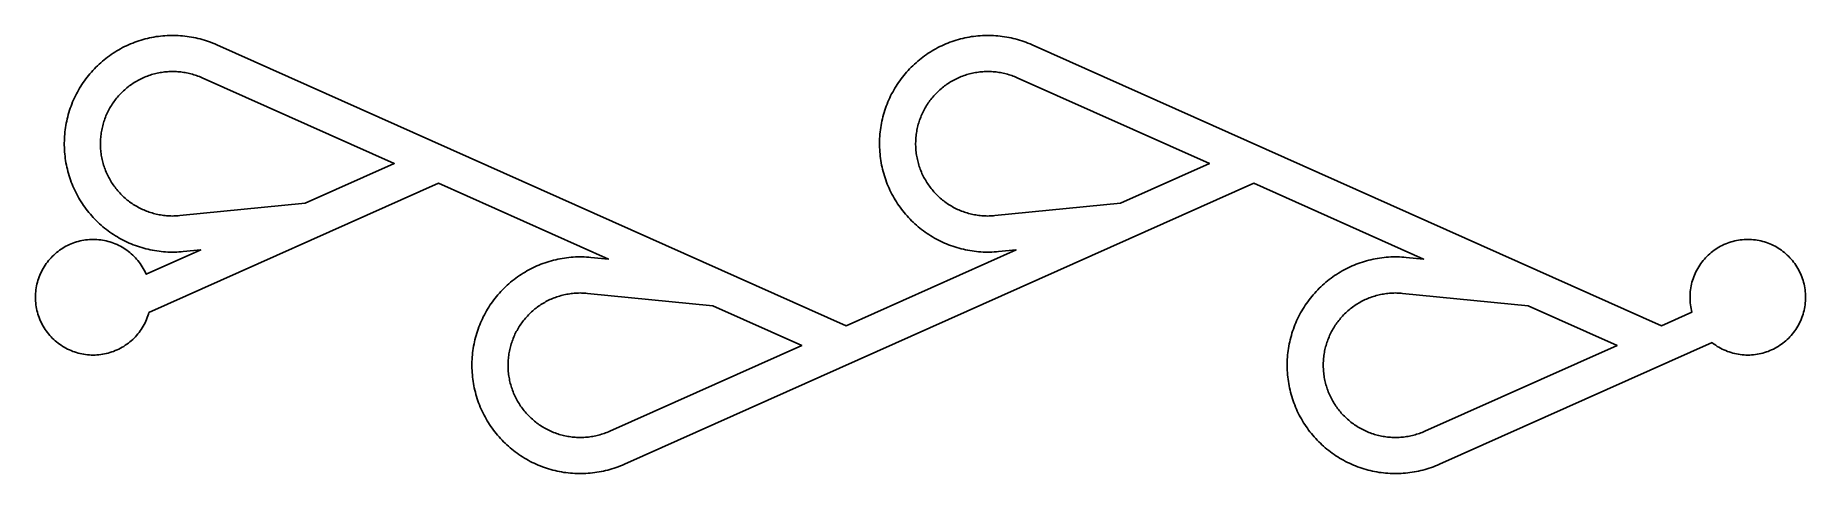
# Model space of a CAD drawing. Header units: millimetres. Extents: x -3.4 to 45.6, y -4.9 to 7.2.
import ezdxf

# ---------------------------------------------------------------- set-up
doc = ezdxf.new("R2010")
doc.units = ezdxf.units.MM

msp = doc.modelspace()

# ---------------------------------------------------------------- linework, layer by layer
for points in [[(-0.233955, -0.464455), (-0.249972, -0.514303), (-0.26761, -0.5636), (-0.286853, -0.612293), (-0.307678, -0.660331), (-0.330063, -0.707662), (-0.353986, -0.754235), (-0.379419, -0.8), (-0.406336, -0.844909), (-0.434708, -0.888912), (-0.464505, -0.931964), (-0.495695, -0.974018), (-0.528243, -1.015029), (-0.562116, -1.054953), (-0.597277, -1.093748), (-0.633689, -1.131371), (-0.671312, -1.167783), (-0.710107, -1.202944), (-0.750031, -1.236817), (-0.791042, -1.269365), (-0.833096, -1.300555), (-0.876147, -1.330351), (-0.920151, -1.358723), (-0.96506, -1.385641), (-1.010825, -1.411074), (-1.057398, -1.434996), (-1.104729, -1.457382), (-1.152766, -1.478207), (-1.20146, -1.497449), (-1.250757, -1.515088), (-1.300604, -1.531105), (-1.350949, -1.545481), (-1.401738, -1.558203), (-1.452915, -1.569256), (-1.504427, -1.578629), (-1.556218, -1.586312), (-1.608232, -1.592296), (-1.660415, -1.596574), (-1.712709, -1.599143), (-1.76506, -1.6), (-1.81741, -1.599143), (-1.869705, -1.596574), (-1.921887, -1.592296), (-1.973902, -1.586312), (-2.025693, -1.578629), (-2.077204, -1.569256), (-2.128382, -1.558203), (-2.17917, -1.545481), (-2.229515, -1.531105), (-2.279363, -1.515088), (-2.32866, -1.497449), (-2.377353, -1.478207), (-2.425391, -1.457382), (-2.472722, -1.434996), (-2.519295, -1.411074), (-2.56506, -1.385641), (-2.609968, -1.358723), (-2.653972, -1.330351), (-2.697024, -1.300555), (-2.739078, -1.269365), (-2.780089, -1.236817), (-2.820013, -1.202944), (-2.858808, -1.167783), (-2.896431, -1.131371), (-2.932842, -1.093748), (-2.968004, -1.054953), (-3.001877, -1.015029), (-3.034425, -0.974018), (-3.065615, -0.931964), (-3.095411, -0.888912), (-3.123783, -0.844909), (-3.1507, -0.8), (-3.176134, -0.754235), (-3.200056, -0.707662), (-3.222442, -0.660331), (-3.243267, -0.612293), (-3.262509, -0.5636), (-3.280148, -0.514303), (-3.296164, -0.464455), (-3.310541, -0.41411), (-3.323263, -0.363322), (-3.334316, -0.312145), (-3.343689, -0.260633), (-3.351372, -0.208842), (-3.357355, -0.156827), (-3.361634, -0.104645), (-3.364203, -0.052351), (-3.36506, 0), (-3.364203, 0.052351), (-3.361634, 0.104645), (-3.357355, 0.156827), (-3.351372, 0.208842), (-3.343689, 0.260633), (-3.334316, 0.312145), (-3.323263, 0.363322), (-3.310541, 0.41411), (-3.296164, 0.464455), (-3.280148, 0.514303), (-3.262509, 0.5636), (-3.243267, 0.612293), (-3.222442, 0.660331), (-3.200056, 0.707662), (-3.176134, 0.754235), (-3.1507, 0.8), (-3.123783, 0.844909), (-3.095411, 0.888912), (-3.065615, 0.931964), (-3.034425, 0.974018), (-3.001877, 1.015029), (-2.968004, 1.054953), (-2.932842, 1.093748), (-2.896431, 1.131371), (-2.858808, 1.167783), (-2.820013, 1.202944), (-2.780089, 1.236817), (-2.739078, 1.269365), (-2.697024, 1.300555), (-2.653972, 1.330351), (-2.609968, 1.358723), (-2.56506, 1.385641), (-2.519295, 1.411074), (-2.472722, 1.434996), (-2.425391, 1.457382), (-2.377353, 1.478207), (-2.32866, 1.497449), (-2.279363, 1.515088), (-2.229515, 1.531105), (-2.17917, 1.545481), (-2.128382, 1.558203), (-2.077204, 1.569256), (-2.025693, 1.578629), (-1.973902, 1.586312), (-1.921887, 1.592296), (-1.869705, 1.596574), (-1.81741, 1.599143), (-1.76506, 1.6), (-1.712709, 1.599143), (-1.660415, 1.596574), (-1.608232, 1.592296), (-1.556218, 1.586312), (-1.504427, 1.578629), (-1.452915, 1.569256), (-1.401738, 1.558203), (-1.350949, 1.545481), (-1.300604, 1.531105), (-1.250757, 1.515088), (-1.20146, 1.497449), (-1.152766, 1.478207), (-1.104729, 1.457382), (-1.057398, 1.434996), (-1.010825, 1.411074), (-0.96506, 1.385641), (-0.920151, 1.358723), (-0.876147, 1.330351), (-0.833096, 1.300555), (-0.791042, 1.269365), (-0.750031, 1.236817), (-0.710107, 1.202944), (-0.671312, 1.167783), (-0.633689, 1.131371), (-0.597277, 1.093748), (-0.562116, 1.054953), (-0.528243, 1.015029), (-0.495695, 0.974018), (-0.464505, 0.931964), (-0.434708, 0.888912), (-0.406336, 0.844909), (-0.379419, 0.8), (-0.353986, 0.754235), (-0.330063, 0.707662), (-0.307678, 0.660331), (-0.297881, 0.637732), (1.213932, 1.312416), (0.730603, 1.264536), (0.669502, 1.259113), (0.608303, 1.254941), (0.547031, 1.252021), (0.485713, 1.250355), (0.424373, 1.249942), (0.363038, 1.250783), (0.301732, 1.252879), (0.240483, 1.256227), (0.179314, 1.260828), (0.118253, 1.266677), (0.057324, 1.273774), (-0.003448, 1.282116), (-0.064036, 1.291698), (-0.124415, 1.302517), (-0.184561, 1.314568), (-0.244448, 1.327846), (-0.30405, 1.342346), (-0.363344, 1.358062), (-0.422304, 1.374986), (-0.480906, 1.393113), (-0.539125, 1.412434), (-0.596937, 1.432941), (-0.654317, 1.454626), (-0.711242, 1.47748), (-0.767687, 1.501493), (-0.82363, 1.526655), (-0.879047, 1.552955), (-0.933915, 1.580383), (-0.98821, 1.608927), (-1.04191, 1.638575), (-1.094993, 1.669315), (-1.147436, 1.701134), (-1.199218, 1.734019), (-1.250317, 1.767955), (-1.300711, 1.802929), (-1.350379, 1.838926), (-1.399301, 1.875931), (-1.447456, 1.913928), (-1.494824, 1.952903), (-1.541386, 1.992837), (-1.587121, 2.033715), (-1.632011, 2.07552), (-1.676037, 2.118234), (-1.71918, 2.161839), (-1.761422, 2.206317), (-1.802747, 2.251649), (-1.843136, 2.297817), (-1.882572, 2.344801), (-1.92104, 2.392582), (-1.958523, 2.441139), (-1.995005, 2.490452), (-2.030471, 2.540501), (-2.064906, 2.591264), (-2.098297, 2.642721), (-2.130628, 2.69485), (-2.161887, 2.747629), (-2.19206, 2.801036), (-2.221134, 2.855049), (-2.249099, 2.909645), (-2.275941, 2.964801), (-2.30165, 3.020495), (-2.326215, 3.076703), (-2.349625, 3.133401), (-2.371872, 3.190566), (-2.392944, 3.248174), (-2.412835, 3.306201), (-2.431535, 3.364622), (-2.449037, 3.423413), (-2.465333, 3.48255), (-2.480416, 3.542008), (-2.494281, 3.601762), (-2.506921, 3.661786), (-2.518331, 3.722057), (-2.528506, 3.782548), (-2.537443, 3.843235), (-2.545137, 3.904092), (-2.551585, 3.965093), (-2.556784, 4.026213), (-2.560732, 4.087427), (-2.563429, 4.148709), (-2.564871, 4.210033), (-2.56506, 4.271374), (-2.563994, 4.332706), (-2.561675, 4.394003), (-2.558102, 4.45524), (-2.553279, 4.516391), (-2.547206, 4.577431), (-2.539886, 4.638334), (-2.531323, 4.699074), (-2.52152, 4.759627), (-2.51048, 4.819967), (-2.49821, 4.880068), (-2.484713, 4.939906), (-2.469995, 4.999455), (-2.454063, 5.058691), (-2.436923, 5.117589), (-2.418582, 5.176124), (-2.399049, 5.234272), (-2.37833, 5.292008), (-2.356436, 5.349309), (-2.333374, 5.40615), (-2.309155, 5.462508), (-2.283789, 5.518358), (-2.257287, 5.573679), (-2.229658, 5.628446), (-2.200916, 5.682636), (-2.171072, 5.736228), (-2.140138, 5.789198), (-2.108128, 5.841525), (-2.075055, 5.893186), (-2.040932, 5.94416), (-2.005774, 5.994426), (-1.969596, 6.043962), (-1.932412, 6.092749), (-1.894239, 6.140765), (-1.855092, 6.18799), (-1.814988, 6.234406), (-1.773943, 6.279991), (-1.731974, 6.324728), (-1.6891, 6.368597), (-1.645338, 6.411581), (-1.600706, 6.453661), (-1.555223, 6.494819), (-1.508907, 6.535039), (-1.46178, 6.574304), (-1.413859, 6.612597), (-1.365165, 6.649902), (-1.315719, 6.686204), (-1.265541, 6.721487), (-1.214652, 6.755736), (-1.163074, 6.788939), (-1.110827, 6.821079), (-1.057934, 6.852145), (-1.004417, 6.882123), (-0.950298, 6.911), (-0.8956, 6.938765), (-0.840346, 6.965405), (-0.784559, 6.99091), (-0.728262, 7.01527), (-0.671479, 7.038473), (-0.614233, 7.06051), (-0.556548, 7.081372), (-0.498449, 7.101051), (-0.43996, 7.119537), (-0.381105, 7.136824), (-0.321909, 7.152904), (-0.262397, 7.16777), (-0.202593, 7.181416), (-0.142522, 7.193837), (-0.08221, 7.205027), (-0.021682, 7.214981), (0.039037, 7.223696), (0.099921, 7.231167), (0.160946, 7.237392), (0.222085, 7.242368), (0.283312, 7.246093), (0.344604, 7.248565), (0.405933, 7.249784), (0.467274, 7.249748), (0.528601, 7.248459), (0.58989, 7.245915), (0.651113, 7.242119), (0.712247, 7.237072), (0.773264, 7.230777), (0.834139, 7.223235), (0.894848, 7.214449), (0.955365, 7.204425), (1.015664, 7.193165), (1.07572, 7.180675), (1.135508, 7.166959), (1.195003, 7.152024), (1.25418, 7.135876), (1.313015, 7.118521), (1.371483, 7.099966), (1.429559, 7.080221), (1.487219, 7.059291), (1.544439, 7.037188), (1.601196, 7.013919), (1.657465, 6.989494), (19.08222, -0.786734), (23.785937, 1.312416), (23.302608, 1.264536), (23.241507, 1.259113), (23.180308, 1.254941), (23.119036, 1.252021), (23.057718, 1.250355), (22.996378, 1.249942), (22.935043, 1.250783), (22.873737, 1.252879), (22.812488, 1.256227), (22.751319, 1.260828), (22.690258, 1.266677), (22.629328, 1.273774), (22.568557, 1.282116), (22.507969, 1.291698), (22.447589, 1.302517), (22.387444, 1.314568), (22.327557, 1.327846), (22.267954, 1.342346), (22.20866, 1.358062), (22.1497, 1.374986), (22.091099, 1.393113), (22.03288, 1.412434), (21.975068, 1.432941), (21.917688, 1.454626), (21.860763, 1.47748), (21.804317, 1.501493), (21.748374, 1.526655), (21.692958, 1.552955), (21.63809, 1.580383), (21.583795, 1.608927), (21.530095, 1.638575), (21.477012, 1.669315), (21.424568, 1.701134), (21.372787, 1.734019), (21.321688, 1.767955), (21.271294, 1.802929), (21.221626, 1.838926), (21.172704, 1.875931), (21.124549, 1.913928), (21.07718, 1.952903), (21.030619, 1.992837), (20.984884, 2.033715), (20.939994, 2.07552), (20.895968, 2.118234), (20.852825, 2.161839), (20.810582, 2.206317), (20.769258, 2.251649), (20.728869, 2.297817), (20.689432, 2.344801), (20.650965, 2.392582), (20.613482, 2.441139), (20.577, 2.490452), (20.541534, 2.540501), (20.507098, 2.591264), (20.473708, 2.642721), (20.441377, 2.69485), (20.410118, 2.747629), (20.379945, 2.801036), (20.35087, 2.855049), (20.322906, 2.909645), (20.296064, 2.964801), (20.270355, 3.020495), (20.24579, 3.076703), (20.222379, 3.133401), (20.200133, 3.190566), (20.17906, 3.248174), (20.15917, 3.306201), (20.14047, 3.364622), (20.122968, 3.423413), (20.106672, 3.48255), (20.091588, 3.542008), (20.077724, 3.601762), (20.065084, 3.661786), (20.053674, 3.722057), (20.043498, 3.782548), (20.034562, 3.843235), (20.026868, 3.904092), (20.02042, 3.965093), (20.015221, 4.026213), (20.011272, 4.087427), (20.008576, 4.148709), (20.007133, 4.210033), (20.006945, 4.271374), (20.008011, 4.332706), (20.01033, 4.394003), (20.013902, 4.45524), (20.018726, 4.516391), (20.024799, 4.577431), (20.032118, 4.638334), (20.040681, 4.699074), (20.050485, 4.759627), (20.061524, 4.819967), (20.073795, 4.880068), (20.087292, 4.939906), (20.10201, 4.999455), (20.117942, 5.058691), (20.135082, 5.117589), (20.153422, 5.176124), (20.172956, 5.234272), (20.193674, 5.292008), (20.215569, 5.349309), (20.23863, 5.40615), (20.262849, 5.462508), (20.288215, 5.518358), (20.314718, 5.573679), (20.342346, 5.628446), (20.371088, 5.682636), (20.400933, 5.736228), (20.431866, 5.789198), (20.463877, 5.841525), (20.49695, 5.893186), (20.531073, 5.94416), (20.566231, 5.994426), (20.602409, 6.043962), (20.639592, 6.092749), (20.677766, 6.140765), (20.716913, 6.18799), (20.757017, 6.234406), (20.798062, 6.279991), (20.84003, 6.324728), (20.882905, 6.368597), (20.926667, 6.411581), (20.971299, 6.453661), (21.016782, 6.494819), (21.063097, 6.535039), (21.110225, 6.574304), (21.158146, 6.612597), (21.206839, 6.649902), (21.256286, 6.686204), (21.306464, 6.721487), (21.357353, 6.755736), (21.408931, 6.788939), (21.461178, 6.821079), (21.514071, 6.852145), (21.567588, 6.882123), (21.621706, 6.911), (21.676404, 6.938765), (21.731658, 6.965405), (21.787446, 6.99091), (21.843743, 7.01527), (21.900526, 7.038473), (21.957772, 7.06051), (22.015456, 7.081372), (22.073555, 7.101051), (22.132045, 7.119537), (22.1909, 7.136824), (22.250096, 7.152904), (22.309608, 7.16777), (22.369412, 7.181416), (22.429483, 7.193837), (22.489794, 7.205027), (22.550322, 7.214981), (22.611041, 7.223696), (22.671926, 7.231167), (22.73295, 7.237392), (22.794089, 7.242368), (22.855317, 7.246093), (22.916608, 7.248565), (22.977937, 7.249784), (23.039279, 7.249748), (23.100606, 7.248459), (23.161895, 7.245915), (23.223118, 7.242119), (23.284251, 7.237072), (23.345268, 7.230777), (23.406144, 7.223235), (23.466853, 7.214449), (23.527369, 7.204425), (23.587668, 7.193165), (23.647724, 7.180675), (23.707512, 7.166959), (23.767008, 7.152024), (23.826185, 7.135876), (23.88502, 7.118521), (23.943487, 7.099966), (24.001564, 7.080221), (24.059224, 7.059291), (24.116444, 7.037188), (24.173201, 7.013919), (24.229469, 6.989494), (41.654225, -0.786734), (42.500977, -0.40885), (42.489573, -0.363322), (42.47852, -0.312145), (42.469147, -0.260633), (42.461464, -0.208842), (42.455481, -0.156827), (42.451202, -0.104645), (42.448633, -0.052351), (42.447776, 0), (42.448633, 0.052351), (42.451202, 0.104645), (42.455481, 0.156827), (42.461464, 0.208842), (42.469147, 0.260633), (42.47852, 0.312145), (42.489573, 0.363322), (42.502295, 0.41411), (42.516672, 0.464455), (42.532688, 0.514303), (42.550327, 0.5636), (42.569569, 0.612293), (42.590394, 0.660331), (42.61278, 0.707662), (42.636702, 0.754235), (42.662136, 0.8), (42.689053, 0.844909), (42.717425, 0.888912), (42.747222, 0.931964), (42.778411, 0.974018), (42.81096, 1.015029), (42.844833, 1.054953), (42.879994, 1.093748), (42.916405, 1.131371), (42.954029, 1.167783), (42.992823, 1.202944), (43.032747, 1.236817), (43.073758, 1.269365), (43.115812, 1.300555), (43.158864, 1.330351), (43.202868, 1.358723), (43.247776, 1.385641), (43.293541, 1.411074), (43.340114, 1.434996), (43.387445, 1.457382), (43.435483, 1.478207), (43.484176, 1.497449), (43.533473, 1.515088), (43.583321, 1.531105), (43.633666, 1.545481), (43.684454, 1.558203), (43.735632, 1.569256), (43.787143, 1.578629), (43.838934, 1.586312), (43.890949, 1.592296), (43.943131, 1.596574), (43.995426, 1.599143), (44.047776, 1.6), (44.100127, 1.599143), (44.152421, 1.596574), (44.204604, 1.592296), (44.256618, 1.586312), (44.308409, 1.578629), (44.359921, 1.569256), (44.411098, 1.558203), (44.461887, 1.545481), (44.512232, 1.531105), (44.562079, 1.515088), (44.611376, 1.497449), (44.66007, 1.478207), (44.708107, 1.457382), (44.755438, 1.434996), (44.802011, 1.411074), (44.847776, 1.385641), (44.892685, 1.358723), (44.936689, 1.330351), (44.979741, 1.300555), (45.021795, 1.269365), (45.062805, 1.236817), (45.10273, 1.202944), (45.141524, 1.167783), (45.179147, 1.131371), (45.215559, 1.093748), (45.25072, 1.054953), (45.284593, 1.015029), (45.317142, 0.974018), (45.348331, 0.931964), (45.378128, 0.888912), (45.4065, 0.844909), (45.433417, 0.8), (45.45885, 0.754235), (45.482773, 0.707662), (45.505158, 0.660331), (45.525983, 0.612293), (45.545226, 0.5636), (45.562864, 0.514303), (45.578881, 0.464455), (45.593258, 0.41411), (45.605979, 0.363322), (45.617033, 0.312145), (45.626406, 0.260633), (45.634088, 0.208842), (45.640072, 0.156827), (45.644351, 0.104645), (45.64692, 0.052351), (45.647776, 0), (45.64692, -0.052351), (45.644351, -0.104645), (45.640072, -0.156827), (45.634088, -0.208842), (45.626406, -0.260633), (45.617033, -0.312145), (45.605979, -0.363322), (45.593258, -0.41411), (45.578881, -0.464455), (45.562864, -0.514303), (45.545226, -0.5636), (45.525983, -0.612293), (45.505158, -0.660331), (45.482773, -0.707662), (45.45885, -0.754235), (45.433417, -0.8), (45.4065, -0.844909), (45.378128, -0.888912), (45.348331, -0.931964), (45.317142, -0.974018), (45.284593, -1.015029), (45.25072, -1.054953), (45.215559, -1.093748), (45.179147, -1.131371), (45.141524, -1.167783), (45.10273, -1.202944), (45.062805, -1.236817), (45.021795, -1.269365), (44.979741, -1.300555), (44.936689, -1.330351), (44.892685, -1.358723), (44.847776, -1.385641), (44.802011, -1.411074), (44.755438, -1.434996), (44.708107, -1.457382), (44.66007, -1.478207), (44.611376, -1.497449), (44.562079, -1.515088), (44.512232, -1.531105), (44.461887, -1.545481), (44.411098, -1.558203), (44.359921, -1.569256), (44.308409, -1.578629), (44.256618, -1.586312), (44.204604, -1.592296), (44.152421, -1.596574), (44.100127, -1.599143), (44.047776, -1.6), (43.995426, -1.599143), (43.943131, -1.596574), (43.890949, -1.592296), (43.838934, -1.586312), (43.787143, -1.578629), (43.735632, -1.569256), (43.684454, -1.558203), (43.633666, -1.545481), (43.583321, -1.531105), (43.533473, -1.515088), (43.484176, -1.497449), (43.435483, -1.478207), (43.387445, -1.457382), (43.340114, -1.434996), (43.293541, -1.411074), (43.247776, -1.385641), (43.202868, -1.358723), (43.158864, -1.330351), (43.115812, -1.300555), (43.073758, -1.269365), (43.056764, -1.255878), (35.515472, -4.621367), (35.459203, -4.645792), (35.402446, -4.669061), (35.345226, -4.691164), (35.287566, -4.712093), (35.22949, -4.731839), (35.171022, -4.750394), (35.112187, -4.767749), (35.05301, -4.783897), (34.993515, -4.798832), (34.933727, -4.812548), (34.873671, -4.825038), (34.813372, -4.836298), (34.752855, -4.846322), (34.692146, -4.855108), (34.631271, -4.86265), (34.570254, -4.868945), (34.50912, -4.873992), (34.447897, -4.877788), (34.386608, -4.880332), (34.325281, -4.881621), (34.26394, -4.881657), (34.202611, -4.880438), (34.141319, -4.877966), (34.080092, -4.874241), (34.018953, -4.869265), (33.957928, -4.86304), (33.897044, -4.855569), (33.836325, -4.846854), (33.775797, -4.8369), (33.715485, -4.82571), (33.655414, -4.813289), (33.59561, -4.799643), (33.536098, -4.784777), (33.476902, -4.768697), (33.418047, -4.75141), (33.359558, -4.732924), (33.301459, -4.713245), (33.243774, -4.692383), (33.186528, -4.670346), (33.129745, -4.647143), (33.073448, -4.622783), (33.017661, -4.597278), (32.962407, -4.570637), (32.907709, -4.542873), (32.85359, -4.513996), (32.800073, -4.484018), (32.74718, -4.452952), (32.694934, -4.420811), (32.643355, -4.387609), (32.592466, -4.35336), (32.542288, -4.318076), (32.492842, -4.281775), (32.444148, -4.24447), (32.396227, -4.206177), (32.3491, -4.166912), (32.302785, -4.126692), (32.257301, -4.085534), (32.212669, -4.043454), (32.168907, -4.00047), (32.126033, -3.956601), (32.084064, -3.911864), (32.043019, -3.866279), (32.002915, -3.819863), (31.963768, -3.772638), (31.925595, -3.724622), (31.888411, -3.675835), (31.852233, -3.626299), (31.817075, -3.576033), (31.782952, -3.525059), (31.749879, -3.473397), (31.717869, -3.421071), (31.686935, -3.368101), (31.657091, -3.314509), (31.628349, -3.260318), (31.60072, -3.205552), (31.574218, -3.150231), (31.548852, -3.094381), (31.524633, -3.038023), (31.501571, -2.981182), (31.479677, -2.923881), (31.458958, -2.866145), (31.439425, -2.807997), (31.421084, -2.749462), (31.403944, -2.690564), (31.388012, -2.631328), (31.373294, -2.571779), (31.359797, -2.511941), (31.347527, -2.45184), (31.336487, -2.3915), (31.326684, -2.330947), (31.318121, -2.270207), (31.310801, -2.209304), (31.304728, -2.148264), (31.299905, -2.087113), (31.296332, -2.025876), (31.294013, -1.964579), (31.292947, -1.903247), (31.293136, -1.841906), (31.294578, -1.780582), (31.297275, -1.7193), (31.301223, -1.658086), (31.306423, -1.596966), (31.31287, -1.535964), (31.320564, -1.475108), (31.329501, -1.414421), (31.339676, -1.35393), (31.351086, -1.293659), (31.363726, -1.233635), (31.377591, -1.173881), (31.392674, -1.114423), (31.40897, -1.055286), (31.426472, -0.996495), (31.445172, -0.938073), (31.465063, -0.880047), (31.486135, -0.822439), (31.508382, -0.765274), (31.531792, -0.708576), (31.556357, -0.652368), (31.582066, -0.596674), (31.608908, -0.541518), (31.636873, -0.486922), (31.665947, -0.432909), (31.69612, -0.379502), (31.727379, -0.326723), (31.75971, -0.274594), (31.793101, -0.223137), (31.827536, -0.172374), (31.863002, -0.122325), (31.899484, -0.073011), (31.936967, -0.024454), (31.975435, 0.023326), (32.014871, 0.07031), (32.05526, 0.116478), (32.096585, 0.16181), (32.138827, 0.206288), (32.18197, 0.249893), (32.225996, 0.292607), (32.270886, 0.334412), (32.316621, 0.37529), (32.363183, 0.415224), (32.410551, 0.454199), (32.458706, 0.492196), (32.507628, 0.529201), (32.557297, 0.565198), (32.607691, 0.600172), (32.658789, 0.634109), (32.710571, 0.666993), (32.763014, 0.698812), (32.816097, 0.729552), (32.869797, 0.7592), (32.924092, 0.787744), (32.97896, 0.815172), (33.034377, 0.841472), (33.09032, 0.866634), (33.146765, 0.890647), (33.20369, 0.913501), (33.261071, 0.935186), (33.318882, 0.955693), (33.377101, 0.975014), (33.435703, 0.993141), (33.494663, 1.010065), (33.553957, 1.025781), (33.613559, 1.040281), (33.673446, 1.053559), (33.733592, 1.06561), (33.793971, 1.076429), (33.854559, 1.086011), (33.915331, 1.094353), (33.97626, 1.10145), (34.037321, 1.1073), (34.09849, 1.1119), (34.15974, 1.115248), (34.221045, 1.117344), (34.28238, 1.118185), (34.34372, 1.117773), (34.405038, 1.116106), (34.46631, 1.113186), (34.527509, 1.109014), (34.58861, 1.103591), (35.07194, 1.055711), (30.368222, 3.154861), (12.943467, -4.621367), (12.887198, -4.645792), (12.830442, -4.669061), (12.773221, -4.691164), (12.715561, -4.712093), (12.657485, -4.731839), (12.599017, -4.750394), (12.540183, -4.767749), (12.481005, -4.783897), (12.42151, -4.798832), (12.361722, -4.812548), (12.301666, -4.825038), (12.241367, -4.836298), (12.180851, -4.846322), (12.120142, -4.855108), (12.059266, -4.86265), (11.998249, -4.868945), (11.937116, -4.873992), (11.875892, -4.877788), (11.814604, -4.880332), (11.753276, -4.881621), (11.691935, -4.881657), (11.630606, -4.880438), (11.569315, -4.877966), (11.508087, -4.874241), (11.446948, -4.869265), (11.385923, -4.86304), (11.325039, -4.855569), (11.26432, -4.846854), (11.203792, -4.8369), (11.14348, -4.82571), (11.08341, -4.813289), (11.023606, -4.799643), (10.964093, -4.784777), (10.904897, -4.768697), (10.846042, -4.75141), (10.787553, -4.732924), (10.729454, -4.713245), (10.67177, -4.692383), (10.614524, -4.670346), (10.55774, -4.647143), (10.501443, -4.622783), (10.445656, -4.597278), (10.390402, -4.570637), (10.335704, -4.542873), (10.281585, -4.513996), (10.228068, -4.484018), (10.175176, -4.452952), (10.122929, -4.420811), (10.07135, -4.387609), (10.020461, -4.35336), (9.970283, -4.318076), (9.920837, -4.281775), (9.872143, -4.24447), (9.824223, -4.206177), (9.777095, -4.166912), (9.73078, -4.126692), (9.685297, -4.085534), (9.640665, -4.043454), (9.596902, -4.00047), (9.554028, -3.956601), (9.51206, -3.911864), (9.471015, -3.866279), (9.43091, -3.819863), (9.391763, -3.772638), (9.35359, -3.724622), (9.316407, -3.675835), (9.280228, -3.626299), (9.24507, -3.576033), (9.210948, -3.525059), (9.177874, -3.473397), (9.145864, -3.421071), (9.11493, -3.368101), (9.085086, -3.314509), (9.056344, -3.260318), (9.028716, -3.205552), (9.002213, -3.150231), (8.976847, -3.094381), (8.952628, -3.038023), (8.929567, -2.981182), (8.907672, -2.923881), (8.886954, -2.866145), (8.86742, -2.807997), (8.849079, -2.749462), (8.83194, -2.690564), (8.816007, -2.631328), (8.80129, -2.571779), (8.787793, -2.511941), (8.775522, -2.45184), (8.764483, -2.3915), (8.754679, -2.330947), (8.746116, -2.270207), (8.738796, -2.209304), (8.732723, -2.148264), (8.7279, -2.087113), (8.724328, -2.025876), (8.722008, -1.964579), (8.720942, -1.903247), (8.721131, -1.841906), (8.722574, -1.780582), (8.72527, -1.7193), (8.729218, -1.658086), (8.734418, -1.596966), (8.740866, -1.535964), (8.74856, -1.475108), (8.757496, -1.414421), (8.767671, -1.35393), (8.779082, -1.293659), (8.791722, -1.233635), (8.805586, -1.173881), (8.82067, -1.114423), (8.836966, -1.055286), (8.854467, -0.996495), (8.873167, -0.938073), (8.893058, -0.880047), (8.914131, -0.822439), (8.936377, -0.765274), (8.959788, -0.708576), (8.984352, -0.652368), (9.010061, -0.596674), (9.036904, -0.541518), (9.064868, -0.486922), (9.093943, -0.432909), (9.124116, -0.379502), (9.155374, -0.326723), (9.187706, -0.274594), (9.221096, -0.223137), (9.255532, -0.172374), (9.290998, -0.122325), (9.32748, -0.073011), (9.364962, -0.024454), (9.40343, 0.023326), (9.442867, 0.07031), (9.483256, 0.116478), (9.52458, 0.16181), (9.566823, 0.206288), (9.609966, 0.249893), (9.653992, 0.292607), (9.698881, 0.334412), (9.744617, 0.37529), (9.791178, 0.415224), (9.838546, 0.454199), (9.886701, 0.492196), (9.935623, 0.529201), (9.985292, 0.565198), (10.035686, 0.600172), (10.086784, 0.634109), (10.138566, 0.666993), (10.191009, 0.698812), (10.244092, 0.729552), (10.297792, 0.7592), (10.352088, 0.787744), (10.406955, 0.815172), (10.462372, 0.841472), (10.518315, 0.866634), (10.574761, 0.890647), (10.631686, 0.913501), (10.689066, 0.935186), (10.746877, 0.955693), (10.805096, 0.975014), (10.863698, 0.993141), (10.922658, 1.010065), (10.981952, 1.025781), (11.041555, 1.040281), (11.101441, 1.053559), (11.161587, 1.06561), (11.221967, 1.076429), (11.282555, 1.086011), (11.343326, 1.094353), (11.404255, 1.10145), (11.465317, 1.1073), (11.526485, 1.1119), (11.587735, 1.115248), (11.64904, 1.117344), (11.710376, 1.118185), (11.771715, 1.117773), (11.833034, 1.116106), (11.894305, 1.113186), (11.955504, 1.109014), (12.016605, 1.103591), (12.499935, 1.055711), (7.796218, 3.154861), (-0.222287, -0.423595), (-0.233955, -0.464455)], [(1.097994, 6.136788), (1.059276, 6.149952), (1.020298, 6.162322), (0.981075, 6.173892), (0.941623, 6.184657), (0.90196, 6.194614), (0.862101, 6.203758), (0.822064, 6.212085), (0.781864, 6.219591), (0.74152, 6.226274), (0.701047, 6.232131), (0.660464, 6.237159), (0.619786, 6.241356), (0.57903, 6.244721), (0.538214, 6.247251), (0.497355, 6.248947), (0.45647, 6.249807), (0.415576, 6.249831), (0.37469, 6.249018), (0.333829, 6.24737), (0.293011, 6.244887), (0.252252, 6.241569), (0.211569, 6.237419), (0.170979, 6.232438), (0.1305, 6.226629), (0.090148, 6.219992), (0.04994, 6.212532), (0.009893, 6.204252), (-0.029977, 6.195155), (-0.069652, 6.185244), (-0.109116, 6.174524), (-0.148352, 6.162999), (-0.187345, 6.150675), (-0.226078, 6.137556), (-0.264534, 6.123648), (-0.302698, 6.108956), (-0.340553, 6.093488), (-0.378085, 6.077248), (-0.415276, 6.060245), (-0.452112, 6.042484), (-0.488578, 6.023974), (-0.524657, 6.004723), (-0.560335, 5.984738), (-0.595597, 5.964027), (-0.630428, 5.9426), (-0.664814, 5.920465), (-0.69874, 5.897632), (-0.732192, 5.87411), (-0.765156, 5.849909), (-0.797618, 5.825039), (-0.829565, 5.799511), (-0.860984, 5.773334), (-0.891861, 5.746521), (-0.922183, 5.719082), (-0.951937, 5.691029), (-0.981112, 5.662373), (-1.009695, 5.633127), (-1.037674, 5.603302), (-1.065037, 5.572912), (-1.091774, 5.541968), (-1.117872, 5.510484), (-1.14332, 5.478474), (-1.168109, 5.445949), (-1.192228, 5.412925), (-1.215667, 5.379415), (-1.238415, 5.345432), (-1.260464, 5.310991), (-1.281804, 5.276106), (-1.302427, 5.240793), (-1.322323, 5.205065), (-1.341484, 5.168938), (-1.359903, 5.132427), (-1.377572, 5.095547), (-1.394482, 5.058313), (-1.410628, 5.020741), (-1.426003, 4.982847), (-1.440599, 4.944647), (-1.454411, 4.906156), (-1.467434, 4.867391), (-1.479661, 4.828367), (-1.491087, 4.789102), (-1.501709, 4.749611), (-1.511521, 4.709912), (-1.520519, 4.67002), (-1.528699, 4.629952), (-1.536059, 4.589726), (-1.542594, 4.549358), (-1.548303, 4.508864), (-1.553183, 4.468262), (-1.557231, 4.427569), (-1.560447, 4.386801), (-1.562829, 4.345977), (-1.564375, 4.305112), (-1.565085, 4.264224), (-1.56496, 4.22333), (-1.563998, 4.182447), (-1.5622, 4.141593), (-1.559568, 4.100783), (-1.556102, 4.060036), (-1.551803, 4.019369), (-1.546674, 3.978798), (-1.540716, 3.93834), (-1.533933, 3.898012), (-1.526326, 3.857832), (-1.517899, 3.817816), (-1.508656, 3.77798), (-1.498601, 3.738341), (-1.487737, 3.698917), (-1.476069, 3.659722), (-1.463602, 3.620775), (-1.450342, 3.58209), (-1.436293, 3.543685), (-1.421462, 3.505575), (-1.405855, 3.467776), (-1.389479, 3.430305), (-1.37234, 3.393175), (-1.354445, 3.356405), (-1.335802, 3.320007), (-1.316419, 3.283999), (-1.296303, 3.248394), (-1.275464, 3.213208), (-1.25391, 3.178455), (-1.23165, 3.144151), (-1.208693, 3.110308), (-1.185049, 3.076942), (-1.160727, 3.044067), (-1.135739, 3.011696), (-1.110094, 2.979842), (-1.083803, 2.948519), (-1.056877, 2.917741), (-1.029327, 2.887519), (-1.001165, 2.857867), (-0.972403, 2.828797), (-0.943053, 2.800321), (-0.913126, 2.772451), (-0.882636, 2.745199), (-0.851595, 2.718576), (-0.820016, 2.692593), (-0.787913, 2.667262), (-0.755298, 2.642592), (-0.722186, 2.618594), (-0.68859, 2.595278), (-0.654524, 2.572654), (-0.620003, 2.550731), (-0.585041, 2.529518), (-0.549652, 2.509025), (-0.513852, 2.489259), (-0.477655, 2.47023), (-0.441077, 2.451945), (-0.404132, 2.434411), (-0.366837, 2.417636), (-0.329207, 2.401628), (-0.291257, 2.386392), (-0.253003, 2.371935), (-0.214462, 2.358264), (-0.17565, 2.345383), (-0.136582, 2.333299), (-0.097275, 2.322016), (-0.057746, 2.311539), (-0.018011, 2.301872), (0.021914, 2.29302), (0.062011, 2.284986), (0.102264, 2.277773), (0.142656, 2.271385), (0.18317, 2.265824), (0.22379, 2.261093), (0.264497, 2.257193), (0.305276, 2.254126), (0.346109, 2.251894), (0.38698, 2.250497), (0.42787, 2.249936), (0.468763, 2.250211), (0.509642, 2.251322), (0.55049, 2.253269), (0.591289, 2.25605), (0.632023, 2.259665), (4.108111, 2.604015), (6.569325, 3.702392), (1.249931, 6.076304), (1.212418, 6.092587), (1.174581, 6.1081), (1.136434, 6.122835), (1.097994, 6.136788)], [(23.669998, 6.136788), (23.631281, 6.149952), (23.592303, 6.162322), (23.553079, 6.173892), (23.513628, 6.184657), (23.473964, 6.194614), (23.434106, 6.203758), (23.394068, 6.212085), (23.353869, 6.219591), (23.313525, 6.226274), (23.273052, 6.232131), (23.232468, 6.237159), (23.19179, 6.241356), (23.151035, 6.244721), (23.110219, 6.247251), (23.06936, 6.248947), (23.028475, 6.249807), (22.987581, 6.249831), (22.946695, 6.249018), (22.905834, 6.24737), (22.865016, 6.244887), (22.824256, 6.241569), (22.783573, 6.237419), (22.742984, 6.232438), (22.702504, 6.226629), (22.662152, 6.219992), (22.621944, 6.212532), (22.581897, 6.204252), (22.542028, 6.195155), (22.502353, 6.185244), (22.462889, 6.174524), (22.423652, 6.162999), (22.38466, 6.150675), (22.345927, 6.137556), (22.307471, 6.123648), (22.269307, 6.108956), (22.231451, 6.093488), (22.19392, 6.077248), (22.156728, 6.060245), (22.119892, 6.042484), (22.083427, 6.023974), (22.047348, 6.004723), (22.01167, 5.984738), (21.976408, 5.964027), (21.941577, 5.9426), (21.907191, 5.920465), (21.873265, 5.897632), (21.839813, 5.87411), (21.806849, 5.849909), (21.774387, 5.825039), (21.742439, 5.799511), (21.711021, 5.773334), (21.680144, 5.746521), (21.649822, 5.719082), (21.620067, 5.691029), (21.590893, 5.662373), (21.56231, 5.633127), (21.534331, 5.603302), (21.506967, 5.572912), (21.480231, 5.541968), (21.454133, 5.510484), (21.428684, 5.478474), (21.403895, 5.445949), (21.379776, 5.412925), (21.356338, 5.379415), (21.333589, 5.345432), (21.31154, 5.310991), (21.2902, 5.276106), (21.269578, 5.240793), (21.249682, 5.205065), (21.23052, 5.168938), (21.212101, 5.132427), (21.194433, 5.095547), (21.177522, 5.058313), (21.161376, 5.020741), (21.146002, 4.982847), (21.131406, 4.944647), (21.117593, 4.906156), (21.104571, 4.867391), (21.092344, 4.828367), (21.080917, 4.789102), (21.070296, 4.749611), (21.060484, 4.709912), (21.051486, 4.67002), (21.043306, 4.629952), (21.035946, 4.589726), (21.02941, 4.549358), (21.023702, 4.508864), (21.018822, 4.468262), (21.014773, 4.427569), (21.011558, 4.386801), (21.009176, 4.345977), (21.00763, 4.305112), (21.006919, 4.264224), (21.007045, 4.22333), (21.008007, 4.182447), (21.009804, 4.141593), (21.012437, 4.100783), (21.015903, 4.060036), (21.020201, 4.019369), (21.025331, 3.978798), (21.031288, 3.93834), (21.038072, 3.898012), (21.045679, 3.857832), (21.054105, 3.817816), (21.063348, 3.77798), (21.073404, 3.738341), (21.084268, 3.698917), (21.095936, 3.659722), (21.108402, 3.620775), (21.121663, 3.58209), (21.135711, 3.543685), (21.150542, 3.505575), (21.166149, 3.467776), (21.182526, 3.430305), (21.199665, 3.393175), (21.21756, 3.356405), (21.236203, 3.320007), (21.255586, 3.283999), (21.275701, 3.248394), (21.296541, 3.213208), (21.318095, 3.178455), (21.340355, 3.144151), (21.363312, 3.110308), (21.386956, 3.076942), (21.411277, 3.044067), (21.436266, 3.011696), (21.461911, 2.979842), (21.488202, 2.948519), (21.515128, 2.917741), (21.542678, 2.887519), (21.570839, 2.857867), (21.599601, 2.828797), (21.628952, 2.800321), (21.658879, 2.772451), (21.689369, 2.745199), (21.72041, 2.718576), (21.751988, 2.692593), (21.784092, 2.667262), (21.816707, 2.642592), (21.849819, 2.618594), (21.883415, 2.595278), (21.917481, 2.572654), (21.952002, 2.550731), (21.986964, 2.529518), (22.022352, 2.509025), (22.058153, 2.489259), (22.094349, 2.47023), (22.130928, 2.451945), (22.167872, 2.434411), (22.205168, 2.417636), (22.242798, 2.401628), (22.280748, 2.386392), (22.319002, 2.371935), (22.357543, 2.358264), (22.396355, 2.345383), (22.435423, 2.333299), (22.47473, 2.322016), (22.514259, 2.311539), (22.553994, 2.301872), (22.593919, 2.29302), (22.634016, 2.284986), (22.674269, 2.277773), (22.714661, 2.271385), (22.755175, 2.265824), (22.795794, 2.261093), (22.836502, 2.257193), (22.877281, 2.254126), (22.918114, 2.251894), (22.958984, 2.250497), (22.999875, 2.249936), (23.040768, 2.250211), (23.081647, 2.251322), (23.122494, 2.253269), (23.163294, 2.25605), (23.204028, 2.259665), (26.680116, 2.604015), (29.14133, 3.702392), (23.821936, 6.076304), (23.784423, 6.092587), (23.746585, 6.1081), (23.708439, 6.122835), (23.669998, 6.136788)], [(11.795644, 0.116805), (11.754765, 0.117916), (11.713872, 0.118191), (11.672982, 0.11763), (11.632112, 0.116233), (11.591279, 0.114001), (11.5505, 0.110934), (11.509792, 0.107034), (11.469173, 0.102303), (11.428658, 0.096742), (11.388266, 0.090354), (11.348013, 0.083141), (11.307916, 0.075107), (11.267992, 0.066255), (11.228257, 0.056588), (11.188727, 0.046111), (11.149421, 0.034828), (11.110353, 0.022744), (11.07154, 0.009863), (11.032999, -0.003808), (10.994746, -0.018265), (10.956796, -0.033501), (10.919165, -0.049509), (10.88187, -0.066284), (10.844925, -0.083817), (10.808347, -0.102103), (10.77215, -0.121132), (10.73635, -0.140898), (10.700961, -0.161391), (10.665999, -0.182603), (10.631478, -0.204526), (10.597412, -0.227151), (10.563816, -0.250467), (10.530704, -0.274465), (10.49809, -0.299135), (10.465986, -0.324466), (10.434407, -0.350449), (10.403366, -0.377072), (10.372876, -0.404324), (10.34295, -0.432194), (10.313599, -0.46067), (10.284837, -0.48974), (10.256675, -0.519392), (10.229126, -0.549614), (10.2022, -0.580392), (10.175909, -0.611715), (10.150264, -0.643568), (10.125275, -0.67594), (10.100954, -0.708815), (10.07731, -0.742181), (10.054353, -0.776023), (10.032092, -0.810328), (10.010538, -0.845081), (9.989699, -0.880267), (9.969584, -0.915872), (9.950201, -0.95188), (9.931558, -0.988277), (9.913663, -1.025048), (9.896524, -1.062178), (9.880147, -1.099649), (9.86454, -1.137448), (9.849709, -1.175558), (9.835661, -1.213963), (9.8224, -1.252648), (9.809933, -1.291595), (9.798266, -1.33079), (9.787402, -1.370214), (9.777346, -1.409853), (9.768103, -1.449688), (9.759676, -1.489705), (9.75207, -1.529885), (9.745286, -1.570213), (9.739328, -1.610671), (9.734199, -1.651242), (9.7299, -1.691909), (9.726434, -1.732656), (9.723802, -1.773466), (9.722004, -1.81432), (9.721043, -1.855203), (9.720917, -1.896097), (9.721627, -1.936985), (9.723174, -1.97785), (9.725555, -2.018674), (9.728771, -2.059442), (9.732819, -2.100135), (9.737699, -2.140737), (9.743408, -2.18123), (9.749944, -2.221599), (9.757303, -2.261825), (9.765484, -2.301893), (9.774482, -2.341785), (9.784294, -2.381484), (9.794915, -2.420975), (9.806342, -2.46024), (9.818569, -2.499263), (9.831591, -2.538029), (9.845403, -2.57652), (9.86, -2.61472), (9.875374, -2.652614), (9.89152, -2.690186), (9.908431, -2.72742), (9.926099, -2.7643), (9.944518, -2.800811), (9.963679, -2.836938), (9.983575, -2.872666), (10.004198, -2.907979), (10.025538, -2.942864), (10.047587, -2.977305), (10.070336, -3.011287), (10.093774, -3.044798), (10.117893, -3.077822), (10.142682, -3.110347), (10.168131, -3.142357), (10.194229, -3.173841), (10.220965, -3.204785), (10.248328, -3.235175), (10.276307, -3.264999), (10.30489, -3.294246), (10.334065, -3.322901), (10.36382, -3.350955), (10.394142, -3.378394), (10.425019, -3.405207), (10.456437, -3.431383), (10.488384, -3.456912), (10.520847, -3.481782), (10.553811, -3.505983), (10.587263, -3.529505), (10.621189, -3.552338), (10.655574, -3.574473), (10.690406, -3.5959), (10.725668, -3.616611), (10.761346, -3.636596), (10.797425, -3.655847), (10.83389, -3.674357), (10.870726, -3.692117), (10.907917, -3.709121), (10.945449, -3.725361), (10.983304, -3.740829), (11.021468, -3.755521), (11.059925, -3.769429), (11.098657, -3.782548), (11.13765, -3.794872), (11.176887, -3.806397), (11.216351, -3.817117), (11.256026, -3.827027), (11.295895, -3.836125), (11.335942, -3.844405), (11.37615, -3.851865), (11.416502, -3.858501), (11.456981, -3.864311), (11.497571, -3.869292), (11.538254, -3.873442), (11.579013, -3.87676), (11.619832, -3.879243), (11.660693, -3.880891), (11.701579, -3.881703), (11.742473, -3.88168), (11.783358, -3.88082), (11.824217, -3.879124), (11.865032, -3.876594), (11.905788, -3.873229), (11.946466, -3.869032), (11.98705, -3.864004), (12.027522, -3.858147), (12.067867, -3.851464), (12.108066, -3.843958), (12.148103, -3.835631), (12.187962, -3.826487), (12.227625, -3.81653), (12.267077, -3.805765), (12.3063, -3.794195), (12.345279, -3.781825), (12.383996, -3.768661), (12.422436, -3.754708), (12.460583, -3.739973), (12.498421, -3.72446), (12.535933, -3.708177), (17.855328, -1.334265), (15.394114, -0.235888), (11.918026, 0.108462), (11.877292, 0.112077), (11.836492, 0.114858), (11.795644, 0.116805)], [(34.408497, 0.114858), (34.367649, 0.116805), (34.32677, 0.117916), (34.285877, 0.118191), (34.244987, 0.11763), (34.204117, 0.116233), (34.163283, 0.114001), (34.122504, 0.110934), (34.081797, 0.107034), (34.041177, 0.102303), (34.000663, 0.096742), (33.960271, 0.090354), (33.920018, 0.083141), (33.879921, 0.075107), (33.839996, 0.066255), (33.800261, 0.056588), (33.760732, 0.046111), (33.721425, 0.034828), (33.682358, 0.022744), (33.643545, 0.009863), (33.605004, -0.003808), (33.56675, -0.018265), (33.5288, -0.033501), (33.49117, -0.049509), (33.453875, -0.066284), (33.41693, -0.083817), (33.380352, -0.102103), (33.344155, -0.121132), (33.308355, -0.140898), (33.272966, -0.161391), (33.238004, -0.182603), (33.203483, -0.204526), (33.169417, -0.227151), (33.135821, -0.250467), (33.102709, -0.274465), (33.070094, -0.299135), (33.037991, -0.324466), (33.006412, -0.350449), (32.975371, -0.377072), (32.944881, -0.404324), (32.914954, -0.432194), (32.885604, -0.46067), (32.856842, -0.48974), (32.82868, -0.519392), (32.80113, -0.549614), (32.774204, -0.580392), (32.747913, -0.611715), (32.722268, -0.643568), (32.69728, -0.67594), (32.672958, -0.708815), (32.649314, -0.742181), (32.626357, -0.776023), (32.604097, -0.810328), (32.582543, -0.845081), (32.561704, -0.880267), (32.541588, -0.915872), (32.522205, -0.95188), (32.503562, -0.988277), (32.485667, -1.025048), (32.468528, -1.062178), (32.452152, -1.099649), (32.436545, -1.137448), (32.421714, -1.175558), (32.407665, -1.213963), (32.394405, -1.252648), (32.381938, -1.291595), (32.37027, -1.33079), (32.359406, -1.370214), (32.349351, -1.409853), (32.340108, -1.449688), (32.331681, -1.489705), (32.324074, -1.529885), (32.317291, -1.570213), (32.311333, -1.610671), (32.306204, -1.651242), (32.301905, -1.691909), (32.298439, -1.732656), (32.295807, -1.773466), (32.294009, -1.81432), (32.293047, -1.855203), (32.292922, -1.896097), (32.293632, -1.936985), (32.295178, -1.97785), (32.29756, -2.018674), (32.300776, -2.059442), (32.304824, -2.100135), (32.309704, -2.140737), (32.315413, -2.18123), (32.321948, -2.221599), (32.329308, -2.261825), (32.337488, -2.301893), (32.346486, -2.341785), (32.356298, -2.381484), (32.36692, -2.420975), (32.378346, -2.46024), (32.390573, -2.499263), (32.403596, -2.538029), (32.417408, -2.57652), (32.432004, -2.61472), (32.447379, -2.652614), (32.463525, -2.690186), (32.480435, -2.72742), (32.498104, -2.7643), (32.516523, -2.800811), (32.535684, -2.836938), (32.55558, -2.872666), (32.576203, -2.907979), (32.597543, -2.942864), (32.619592, -2.977305), (32.64234, -3.011287), (32.665779, -3.044798), (32.689898, -3.077822), (32.714687, -3.110347), (32.740135, -3.142357), (32.766233, -3.173841), (32.79297, -3.204785), (32.820333, -3.235175), (32.848312, -3.264999), (32.876895, -3.294246), (32.90607, -3.322901), (32.935824, -3.350955), (32.966147, -3.378394), (32.997023, -3.405207), (33.028442, -3.431383), (33.060389, -3.456912), (33.092851, -3.481782), (33.125815, -3.505983), (33.159267, -3.529505), (33.193193, -3.552338), (33.227579, -3.574473), (33.26241, -3.5959), (33.297672, -3.616611), (33.33335, -3.636596), (33.369429, -3.655847), (33.405895, -3.674357), (33.442731, -3.692117), (33.479922, -3.709121), (33.517454, -3.725361), (33.555309, -3.740829), (33.593473, -3.755521), (33.631929, -3.769429), (33.670662, -3.782548), (33.709655, -3.794872), (33.748891, -3.806397), (33.788355, -3.817117), (33.82803, -3.827027), (33.8679, -3.836125), (33.907947, -3.844405), (33.948155, -3.851865), (33.988507, -3.858501), (34.028986, -3.864311), (34.069576, -3.869292), (34.110259, -3.873442), (34.151018, -3.87676), (34.191836, -3.879243), (34.232697, -3.880891), (34.273583, -3.881703), (34.314477, -3.88168), (34.355362, -3.88082), (34.396221, -3.879124), (34.437037, -3.876594), (34.477793, -3.873229), (34.518471, -3.869032), (34.559054, -3.864004), (34.599527, -3.858147), (34.639871, -3.851464), (34.680071, -3.843958), (34.720108, -3.835631), (34.759967, -3.826487), (34.79963, -3.81653), (34.839082, -3.805765), (34.878305, -3.794195), (34.917283, -3.781825), (34.956001, -3.768661), (34.994441, -3.754708), (35.032588, -3.739973), (35.070425, -3.72446), (35.107938, -3.708177), (40.427332, -1.334265), (37.966118, -0.235888), (34.49003, 0.108462), (34.449296, 0.112077), (34.408497, 0.114858)]]:
    msp.add_lwpolyline(points)

doc.saveas('drawing.dxf')
